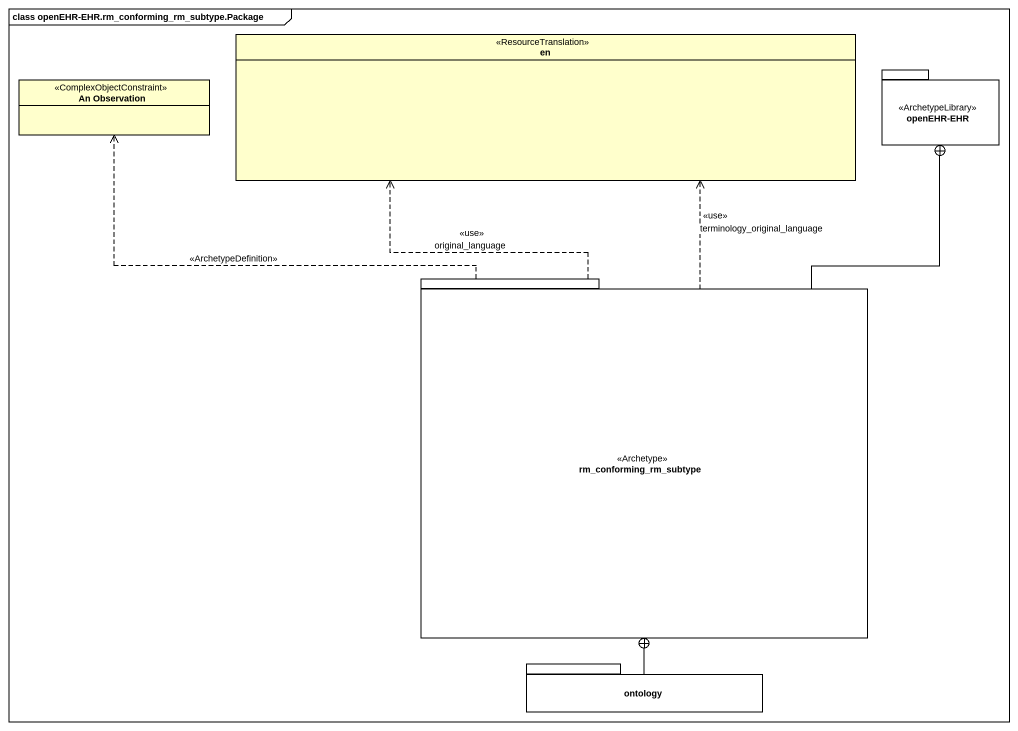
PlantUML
@startuml
mainframe class openEHR-EHR.rm_conforming_rm_subtype.Package
hide circle
hide empty members
enum en <<ResourceTranslation>>
class "An Observation" as An_Observation <<ComplexObjectConstraint>>
package "openEHR-EHR" as openEHR_EHR <<ArchetypeLibrary>> {
}
package rm_conforming_rm_subtype <<Archetype>> {
}
package ontology {
}
rm_conforming_rm_subtype .up.> en : <<use>>\noriginal_language
rm_conforming_rm_subtype .up.> en : <<use>>\nterminology_original_language
rm_conforming_rm_subtype .up.> An_Observation : <<ArchetypeDefinition>>
rm_conforming_rm_subtype -up-+ openEHR_EHR
ontology -up-+ rm_conforming_rm_subtype
@enduml
